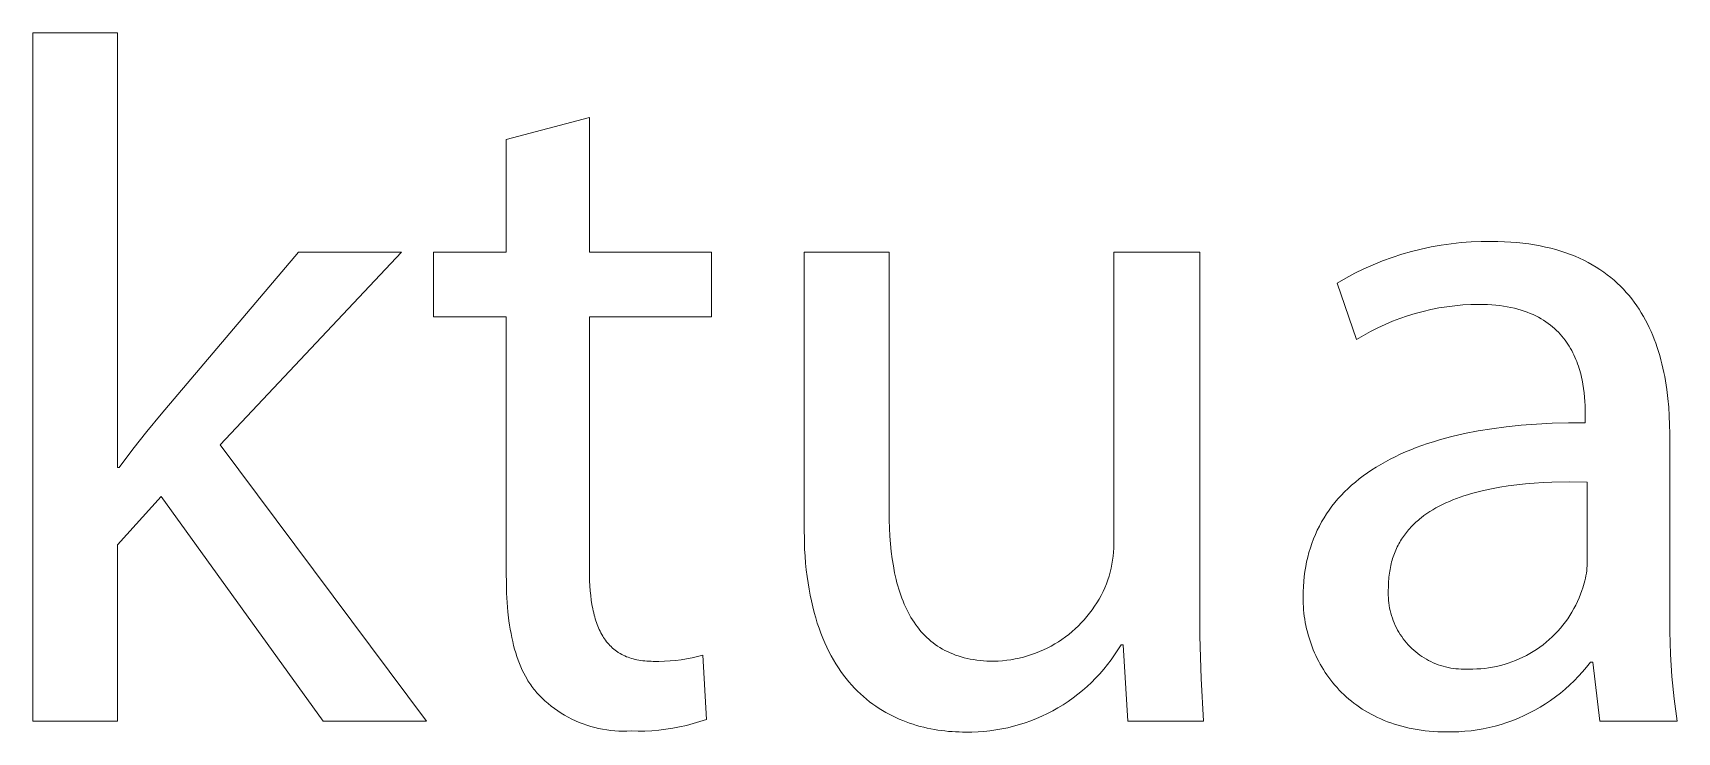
# Model space of a CAD drawing. Header units: millimetres. Extents: x -1893 to 2799, y -925 to 2353.
# Drawn here: x 2325.3 to 2405, y -846.5 to -812.7 of the extents above; entities that cross this region are included whole.
import ezdxf

# ---------------------------------------------------------------- set-up
doc = ezdxf.new("R2010")
doc.units = ezdxf.units.MM
doc.header["$MEASUREMENT"] = 0
doc.layers.add('Domyślny', color=7, linetype='Continuous', true_color=0x000000)

msp = doc.modelspace()

# ---------------------------------------------------------------- linework, layer by layer
at = {"layer": 'Domyślny', "color": 18, "lineweight": 15, "true_color": 0x000000}
for p, q in [((2325.301, -846.022), (2325.301, -812.664)), ((2325.301, -812.664), (2329.395, -812.664)), ((2329.395, -812.664), (2329.395, -833.726)), ((2348.235, -817.837), (2352.266, -816.759)), ((2352.266, -816.759), (2352.266, -823.29)), ((2348.235, -823.29), (2348.235, -817.837)), ((2393.525, -822.95), (2394.01, -822.881)), ((2394.01, -822.881), (2394.496, -822.828)), ((2394.496, -822.828), (2394.985, -822.792)), ((2394.985, -822.792), (2395.474, -822.773)), ((2395.474, -822.773), (2395.964, -822.771)), ((2395.964, -822.771), (2396.285, -822.775)), ((2396.285, -822.775), (2396.599, -822.785)), ((2396.599, -822.785), (2396.905, -822.802)), ((2396.905, -822.802), (2397.204, -822.826)), ((2397.204, -822.826), (2397.496, -822.856)), ((2397.496, -822.856), (2397.78, -822.893)), ((2397.78, -822.893), (2398.057, -822.935)), ((2331.52, -831.132), (2338.176, -823.289)), ((2343.16, -823.289), (2334.379, -832.632)), ((2338.176, -823.289), (2343.16, -823.289)), ((2344.704, -826.431), (2344.704, -823.29)), ((2344.704, -823.29), (2348.235, -823.29)), ((2352.266, -823.29), (2358.187, -823.29)), ((2358.187, -823.29), (2358.187, -826.431)), ((2362.665, -836.594), (2362.665, -823.282)), ((2362.665, -823.282), (2366.79, -823.282)), ((2366.79, -823.282), (2366.79, -835.876)), ((2377.68, -837.235), (2377.68, -823.282)), ((2377.68, -823.282), (2381.836, -823.282)), ((2381.836, -823.282), (2381.836, -839.829)), ((2390.693, -823.714), (2391.153, -823.546)), ((2391.153, -823.546), (2391.619, -823.394)), ((2391.619, -823.394), (2392.089, -823.258)), ((2392.089, -823.258), (2392.564, -823.139)), ((2392.564, -823.139), (2393.043, -823.036)), ((2393.043, -823.036), (2393.525, -822.95)), ((2398.057, -822.935), (2398.327, -822.984)), ((2398.327, -822.984), (2398.59, -823.04)), ((2398.59, -823.04), (2398.846, -823.101)), ((2398.846, -823.101), (2399.095, -823.167)), ((2399.095, -823.167), (2399.337, -823.24)), ((2399.337, -823.24), (2399.573, -823.318)), ((2399.573, -823.318), (2399.802, -823.402)), ((2399.802, -823.402), (2400.024, -823.491)), ((2400.024, -823.491), (2400.241, -823.585)), ((2400.241, -823.585), (2400.45, -823.684)), ((2400.45, -823.684), (2400.654, -823.789)), ((2388.92, -824.542), (2389.352, -824.312)), ((2389.352, -824.312), (2389.792, -824.097)), ((2389.792, -824.097), (2390.239, -823.898)), ((2390.239, -823.898), (2390.693, -823.714)), ((2400.654, -823.789), (2400.851, -823.898)), ((2400.851, -823.898), (2401.042, -824.012)), ((2401.042, -824.012), (2401.227, -824.131)), ((2401.227, -824.131), (2401.406, -824.255)), ((2401.406, -824.255), (2401.579, -824.383)), ((2401.579, -824.383), (2401.746, -824.515)), ((2388.495, -824.787), (2388.92, -824.542)), ((2389.433, -827.521), (2388.495, -824.787)), ((2401.746, -824.515), (2401.908, -824.651)), ((2401.908, -824.651), (2402.064, -824.792)), ((2402.064, -824.792), (2402.214, -824.937)), ((2402.214, -824.937), (2402.359, -825.085)), ((2402.359, -825.085), (2402.499, -825.238)), ((2402.499, -825.238), (2402.633, -825.394)), ((2393.032, -826.07), (2392.652, -826.158)), ((2393.415, -825.995), (2393.032, -826.07)), ((2393.8, -825.933), (2393.415, -825.995)), ((2394.187, -825.884), (2393.8, -825.933)), ((2394.575, -825.849), (2394.187, -825.884)), ((2394.965, -825.827), (2394.575, -825.849)), ((2395.354, -825.818), (2394.965, -825.827)), ((2395.569, -825.821), (2395.354, -825.818)), ((2395.778, -825.828), (2395.569, -825.821)), ((2395.98, -825.84), (2395.778, -825.828)), ((2396.177, -825.857), (2395.98, -825.84)), ((2396.368, -825.878), (2396.177, -825.857)), ((2396.554, -825.904), (2396.368, -825.878)), ((2396.734, -825.933), (2396.554, -825.904)), ((2396.908, -825.968), (2396.734, -825.933)), ((2397.077, -826.006), (2396.908, -825.968)), ((2397.241, -826.048), (2397.077, -826.006)), ((2397.4, -826.094), (2397.241, -826.048)), ((2397.553, -826.143), (2397.4, -826.094)), ((2402.633, -825.394), (2402.762, -825.554)), ((2402.762, -825.554), (2402.885, -825.717)), ((2402.885, -825.717), (2403.004, -825.883)), ((2403.004, -825.883), (2403.118, -826.053)), ((2403.118, -826.053), (2403.227, -826.226)), ((2348.235, -826.431), (2344.704, -826.431)), ((2348.235, -838.836), (2348.235, -826.431)), ((2358.187, -826.431), (2352.266, -826.431)), ((2352.266, -826.431), (2352.266, -838.696)), ((2390.811, -826.792), (2390.457, -826.957)), ((2391.17, -826.64), (2390.811, -826.792)), ((2391.534, -826.501), (2391.17, -826.64)), ((2391.903, -826.374), (2391.534, -826.501)), ((2392.276, -826.259), (2391.903, -826.374)), ((2392.652, -826.158), (2392.276, -826.259)), ((2397.702, -826.197), (2397.553, -826.143)), ((2397.845, -826.254), (2397.702, -826.197)), ((2397.984, -826.314), (2397.845, -826.254)), ((2398.118, -826.377), (2397.984, -826.314)), ((2398.247, -826.444), (2398.118, -826.377)), ((2398.371, -826.514), (2398.247, -826.444)), ((2398.491, -826.586), (2398.371, -826.514)), ((2398.607, -826.662), (2398.491, -826.586)), ((2398.718, -826.74), (2398.607, -826.662)), ((2398.824, -826.821), (2398.718, -826.74)), ((2398.927, -826.904), (2398.824, -826.821)), ((2403.227, -826.226), (2403.33, -826.401)), ((2403.33, -826.401), (2403.43, -826.58)), ((2403.43, -826.58), (2403.524, -826.761)), ((2403.524, -826.761), (2403.614, -826.946)), ((2389.768, -827.321), (2389.433, -827.521)), ((2390.109, -827.133), (2389.768, -827.321)), ((2390.457, -826.957), (2390.109, -827.133)), ((2399.025, -826.99), (2398.927, -826.904)), ((2399.119, -827.078), (2399.025, -826.99)), ((2399.21, -827.168), (2399.119, -827.078)), ((2399.296, -827.26), (2399.21, -827.168)), ((2399.379, -827.354), (2399.296, -827.26)), ((2399.458, -827.45), (2399.379, -827.354)), ((2399.533, -827.548), (2399.458, -827.45)), ((2399.604, -827.647), (2399.533, -827.548)), ((2399.673, -827.748), (2399.604, -827.647)), ((2403.614, -826.946), (2403.699, -827.132)), ((2403.699, -827.132), (2403.78, -827.321)), ((2403.78, -827.321), (2403.857, -827.513)), ((2403.857, -827.513), (2403.929, -827.706)), ((2399.737, -827.85), (2399.673, -827.748)), ((2399.799, -827.953), (2399.737, -827.85)), ((2399.857, -828.058), (2399.799, -827.953)), ((2399.912, -828.163), (2399.857, -828.058)), ((2399.964, -828.27), (2399.912, -828.163)), ((2400.013, -828.377), (2399.964, -828.27)), ((2400.059, -828.485), (2400.013, -828.377)), ((2400.103, -828.594), (2400.059, -828.485)), ((2403.929, -827.706), (2403.997, -827.902)), ((2403.997, -827.902), (2404.061, -828.1)), ((2404.061, -828.1), (2404.121, -828.299)), ((2404.121, -828.299), (2404.177, -828.501)), ((2400.143, -828.703), (2400.103, -828.594)), ((2400.181, -828.812), (2400.143, -828.703)), ((2400.216, -828.922), (2400.181, -828.812)), ((2400.249, -829.032), (2400.216, -828.922)), ((2400.28, -829.141), (2400.249, -829.032)), ((2400.308, -829.251), (2400.28, -829.141)), ((2400.334, -829.361), (2400.308, -829.251)), ((2404.177, -828.501), (2404.23, -828.704)), ((2404.23, -828.704), (2404.278, -828.908)), ((2404.278, -828.908), (2404.323, -829.114)), ((2404.323, -829.114), (2404.364, -829.322)), ((2400.357, -829.47), (2400.334, -829.361)), ((2400.399, -829.687), (2400.357, -829.47)), ((2400.432, -829.901), (2400.399, -829.687)), ((2400.459, -830.112), (2400.432, -829.901)), ((2404.364, -829.322), (2404.401, -829.53)), ((2404.401, -829.53), (2404.466, -829.95)), ((2404.466, -829.95), (2404.517, -830.374)), ((2400.479, -830.319), (2400.459, -830.112)), ((2400.494, -830.52), (2400.479, -830.319)), ((2400.504, -830.715), (2400.494, -830.52)), ((2400.509, -830.904), (2400.504, -830.715)), ((2404.517, -830.374), (2404.556, -830.8)), ((2404.556, -830.8), (2404.583, -831.227)), ((2330.818, -831.977), (2331.52, -831.132)), ((2397.402, -831.677), (2398.144, -831.619)), ((2398.144, -831.619), (2398.91, -831.579)), ((2398.91, -831.579), (2399.699, -831.557)), ((2399.699, -831.557), (2400.511, -831.552)), ((2400.511, -831.084), (2400.509, -830.904)), ((2400.511, -831.552), (2400.511, -831.084)), ((2404.583, -831.227), (2404.599, -831.655)), ((2404.599, -831.655), (2404.604, -832.084)), ((2330.14, -832.842), (2330.818, -831.977)), ((2393.159, -832.474), (2393.449, -832.387)), ((2393.449, -832.387), (2393.745, -832.305)), ((2393.745, -832.305), (2394.047, -832.226)), ((2394.047, -832.226), (2394.67, -832.082)), ((2394.67, -832.082), (2395.317, -831.955)), ((2395.317, -831.955), (2395.988, -831.845)), ((2395.988, -831.845), (2396.683, -831.752)), ((2396.683, -831.752), (2397.402, -831.677)), ((2404.604, -832.084), (2404.604, -840.583)), ((2329.489, -833.726), (2330.14, -832.842)), ((2334.379, -832.632), (2344.379, -846.022)), ((2391.063, -833.32), (2391.303, -833.2)), ((2391.303, -833.2), (2391.55, -833.084)), ((2391.55, -833.084), (2391.802, -832.972)), ((2391.802, -832.972), (2392.061, -832.864)), ((2392.061, -832.864), (2392.326, -832.76)), ((2392.326, -832.76), (2392.597, -832.661)), ((2392.597, -832.661), (2392.875, -832.565)), ((2392.875, -832.565), (2393.159, -832.474)), ((2329.395, -833.726), (2329.489, -833.726)), ((2389.759, -834.126), (2389.96, -833.981)), ((2389.96, -833.981), (2390.168, -833.841)), ((2390.168, -833.841), (2390.382, -833.705)), ((2390.382, -833.705), (2390.603, -833.572)), ((2390.603, -833.572), (2390.83, -833.444)), ((2390.83, -833.444), (2391.063, -833.32)), ((2388.85, -834.908), (2389.018, -834.744)), ((2389.018, -834.744), (2389.194, -834.583)), ((2389.194, -834.583), (2389.375, -834.427)), ((2389.375, -834.427), (2389.564, -834.274)), ((2389.564, -834.274), (2389.759, -834.126)), ((2395.575, -834.841), (2395.189, -834.936)), ((2395.969, -834.757), (2395.575, -834.841)), ((2396.371, -834.683), (2395.969, -834.757)), ((2396.78, -834.62), (2396.371, -834.683)), ((2397.195, -834.566), (2396.78, -834.62)), ((2397.615, -834.522), (2397.195, -834.566)), ((2398.039, -834.486), (2397.615, -834.522)), ((2398.466, -834.459), (2398.039, -834.486)), ((2398.894, -834.439), (2398.466, -834.459)), ((2399.752, -834.421), (2398.894, -834.439)), ((2400.604, -834.427), (2399.752, -834.421)), ((2400.604, -838.365), (2400.604, -834.427)), ((2331.52, -835.132), (2329.395, -837.475)), ((2339.363, -846.022), (2331.52, -835.132)), ((2388.106, -835.789), (2388.241, -835.605)), ((2388.241, -835.605), (2388.384, -835.425)), ((2388.384, -835.425), (2388.532, -835.249)), ((2388.532, -835.249), (2388.688, -835.077)), ((2388.688, -835.077), (2388.85, -834.908)), ((2393.436, -835.598), (2393.279, -835.683)), ((2393.596, -835.517), (2393.436, -835.598)), ((2393.76, -835.439), (2393.596, -835.517)), ((2393.928, -835.365), (2393.76, -835.439)), ((2394.099, -835.294), (2393.928, -835.365)), ((2394.273, -835.227), (2394.099, -835.294)), ((2394.45, -835.162), (2394.273, -835.227)), ((2394.631, -835.101), (2394.45, -835.162)), ((2394.814, -835.043), (2394.631, -835.101)), ((2395.001, -834.988), (2394.814, -835.043)), ((2395.189, -834.936), (2395.001, -834.988)), ((2366.79, -835.876), (2366.794, -836.276)), ((2366.794, -836.276), (2366.806, -836.667)), ((2387.632, -836.563), (2387.741, -836.364)), ((2387.741, -836.364), (2387.856, -836.169)), ((2387.856, -836.169), (2387.978, -835.977)), ((2387.978, -835.977), (2388.106, -835.789)), ((2392.241, -836.437), (2392.181, -836.495)), ((2392.302, -836.38), (2392.241, -836.437)), ((2392.365, -836.324), (2392.302, -836.38)), ((2392.428, -836.269), (2392.365, -836.324)), ((2392.493, -836.215), (2392.428, -836.269)), ((2392.559, -836.162), (2392.493, -836.215)), ((2392.695, -836.058), (2392.559, -836.162)), ((2392.834, -835.959), (2392.695, -836.058)), ((2392.979, -835.863), (2392.834, -835.959)), ((2393.127, -835.771), (2392.979, -835.863)), ((2393.279, -835.683), (2393.127, -835.771)), ((2362.678, -837.324), (2362.665, -836.594)), ((2366.806, -836.667), (2366.826, -837.05)), ((2366.826, -837.05), (2366.854, -837.425)), ((2377.679, -837.432), (2377.68, -837.235)), ((2387.268, -837.399), (2387.348, -837.185)), ((2387.348, -837.185), (2387.436, -836.974)), ((2387.436, -836.974), (2387.531, -836.767)), ((2387.531, -836.767), (2387.632, -836.563)), ((2391.608, -837.204), (2391.564, -837.275)), ((2391.653, -837.135), (2391.608, -837.204)), ((2391.7, -837.066), (2391.653, -837.135)), ((2391.748, -836.998), (2391.7, -837.066)), ((2391.798, -836.932), (2391.748, -836.998)), ((2391.849, -836.866), (2391.798, -836.932)), ((2391.901, -836.802), (2391.849, -836.866)), ((2391.954, -836.738), (2391.901, -836.802)), ((2392.009, -836.676), (2391.954, -836.738)), ((2392.065, -836.615), (2392.009, -836.676)), ((2392.123, -836.555), (2392.065, -836.615)), ((2392.181, -836.495), (2392.123, -836.555)), ((2329.395, -837.475), (2329.395, -846.022)), ((2362.693, -837.676), (2362.678, -837.324)), ((2362.714, -838.019), (2362.693, -837.676)), ((2362.741, -838.354), (2362.714, -838.019)), ((2366.854, -837.425), (2366.891, -837.789)), ((2366.891, -837.789), (2366.936, -838.144)), ((2377.611, -838.216), (2377.638, -838.021)), ((2377.638, -838.021), (2377.658, -837.825)), ((2377.658, -837.825), (2377.672, -837.629)), ((2377.672, -837.629), (2377.679, -837.432)), ((2387.067, -838.065), (2387.127, -837.84)), ((2387.127, -837.84), (2387.194, -837.617)), ((2387.194, -837.617), (2387.268, -837.399)), ((2391.237, -837.965), (2391.208, -838.048)), ((2391.267, -837.884), (2391.237, -837.965)), ((2391.299, -837.804), (2391.267, -837.884)), ((2391.332, -837.725), (2391.299, -837.804)), ((2391.367, -837.647), (2391.332, -837.725)), ((2391.404, -837.571), (2391.367, -837.647)), ((2391.441, -837.495), (2391.404, -837.571)), ((2391.481, -837.421), (2391.441, -837.495)), ((2391.522, -837.347), (2391.481, -837.421)), ((2391.564, -837.275), (2391.522, -837.347)), ((2348.24, -839.33), (2348.235, -838.836)), ((2352.266, -838.696), (2352.268, -838.956)), ((2362.774, -838.681), (2362.741, -838.354)), ((2362.812, -838.999), (2362.774, -838.681)), ((2366.936, -838.144), (2366.99, -838.49)), ((2366.99, -838.49), (2367.054, -838.825)), ((2367.054, -838.825), (2367.127, -839.15)), ((2377.442, -838.985), (2377.494, -838.795)), ((2377.494, -838.795), (2377.539, -838.603)), ((2377.539, -838.603), (2377.579, -838.41)), ((2377.579, -838.41), (2377.611, -838.216)), ((2386.896, -839.006), (2386.928, -838.765)), ((2386.928, -838.765), (2386.967, -838.528)), ((2386.967, -838.528), (2387.013, -838.295)), ((2387.013, -838.295), (2387.067, -838.065)), ((2391.038, -838.752), (2391.025, -838.845)), ((2391.053, -838.66), (2391.038, -838.752)), ((2391.071, -838.568), (2391.053, -838.66)), ((2391.089, -838.479), (2391.071, -838.568)), ((2391.11, -838.39), (2391.089, -838.479)), ((2391.132, -838.303), (2391.11, -838.39)), ((2391.156, -838.217), (2391.132, -838.303)), ((2391.181, -838.132), (2391.156, -838.217)), ((2391.208, -838.048), (2391.181, -838.132)), ((2400.567, -838.851), (2400.582, -838.73)), ((2400.582, -838.73), (2400.593, -838.608)), ((2400.593, -838.608), (2400.601, -838.487)), ((2400.601, -838.487), (2400.604, -838.365)), ((2348.255, -839.808), (2348.24, -839.33)), ((2352.268, -838.956), (2352.275, -839.209)), ((2352.275, -839.209), (2352.287, -839.455)), ((2352.287, -839.455), (2352.305, -839.693)), ((2362.856, -839.31), (2362.812, -838.999)), ((2362.905, -839.612), (2362.856, -839.31)), ((2362.96, -839.906), (2362.905, -839.612)), ((2367.127, -839.15), (2367.167, -839.308)), ((2367.167, -839.308), (2367.209, -839.464)), ((2367.209, -839.464), (2367.254, -839.617)), ((2367.254, -839.617), (2367.302, -839.767)), ((2377.153, -839.736), (2377.24, -839.55)), ((2377.24, -839.55), (2377.321, -839.36)), ((2377.321, -839.36), (2377.385, -839.173)), ((2377.385, -839.173), (2377.442, -838.985)), ((2386.843, -839.75), (2386.854, -839.498)), ((2386.854, -839.498), (2386.871, -839.25)), ((2386.871, -839.25), (2386.896, -839.006)), ((2390.98, -839.536), (2390.972, -839.662)), ((2390.981, -839.434), (2390.98, -839.536)), ((2390.983, -839.332), (2390.981, -839.434)), ((2390.988, -839.232), (2390.983, -839.332)), ((2390.994, -839.134), (2390.988, -839.232)), ((2391.003, -839.036), (2390.994, -839.134)), ((2391.013, -838.94), (2391.003, -839.036)), ((2391.025, -838.845), (2391.013, -838.94)), ((2400.354, -839.677), (2400.396, -839.562)), ((2400.396, -839.562), (2400.434, -839.446)), ((2400.434, -839.446), (2400.468, -839.329)), ((2400.468, -839.329), (2400.498, -839.211)), ((2400.498, -839.211), (2400.525, -839.092)), ((2400.525, -839.092), (2400.548, -838.972)), ((2400.548, -838.972), (2400.567, -838.851)), ((2348.281, -840.271), (2348.255, -839.808)), ((2348.319, -840.717), (2348.281, -840.271)), ((2352.305, -839.693), (2352.327, -839.924)), ((2352.327, -839.924), (2352.354, -840.148)), ((2352.354, -840.148), (2352.388, -840.364)), ((2352.388, -840.364), (2352.426, -840.573)), ((2363.019, -840.193), (2362.96, -839.906)), ((2363.084, -840.472), (2363.019, -840.193)), ((2367.302, -839.767), (2367.352, -839.915)), ((2367.352, -839.915), (2367.404, -840.06)), ((2367.404, -840.06), (2367.459, -840.201)), ((2367.459, -840.201), (2367.516, -840.34)), ((2367.516, -840.34), (2367.577, -840.476)), ((2376.742, -840.451), (2376.854, -840.277)), ((2376.854, -840.277), (2376.96, -840.101)), ((2376.96, -840.101), (2377.06, -839.92)), ((2377.06, -839.92), (2377.153, -839.736)), ((2381.836, -839.829), (2381.841, -841.892)), ((2386.839, -840.005), (2386.843, -839.75)), ((2386.841, -840.16), (2386.839, -840.005)), ((2386.846, -840.314), (2386.841, -840.16)), ((2386.855, -840.468), (2386.846, -840.314)), ((2390.972, -839.662), (2390.968, -839.788)), ((2390.968, -839.788), (2390.968, -839.914)), ((2390.968, -839.914), (2390.973, -840.039)), ((2390.973, -840.039), (2390.982, -840.165)), ((2390.982, -840.165), (2390.996, -840.29)), ((2390.996, -840.29), (2391.014, -840.414)), ((2391.014, -840.414), (2391.036, -840.538)), ((2399.965, -840.56), (2400.055, -840.389)), ((2400.055, -840.389), (2400.139, -840.215)), ((2400.139, -840.215), (2400.217, -840.038)), ((2400.217, -840.038), (2400.289, -839.859)), ((2400.289, -839.859), (2400.354, -839.677)), ((2348.368, -841.148), (2348.319, -840.717)), ((2348.398, -841.358), (2348.368, -841.148)), ((2352.426, -840.573), (2352.448, -840.675)), ((2352.448, -840.675), (2352.471, -840.774)), ((2352.471, -840.774), (2352.495, -840.872)), ((2352.495, -840.872), (2352.521, -840.967)), ((2352.521, -840.967), (2352.548, -841.061)), ((2352.548, -841.061), (2352.577, -841.153)), ((2352.577, -841.153), (2352.607, -841.243)), ((2363.153, -840.743), (2363.084, -840.472)), ((2363.228, -841.006), (2363.153, -840.743)), ((2363.306, -841.262), (2363.228, -841.006)), ((2367.577, -840.476), (2367.639, -840.609)), ((2367.639, -840.609), (2367.705, -840.739)), ((2367.705, -840.739), (2367.773, -840.865)), ((2367.773, -840.865), (2367.844, -840.989)), ((2367.844, -840.989), (2367.917, -841.11)), ((2367.917, -841.11), (2367.993, -841.227)), ((2367.993, -841.227), (2368.072, -841.341)), ((2376.098, -841.253), (2376.238, -841.102)), ((2376.238, -841.102), (2376.372, -840.946)), ((2376.372, -840.946), (2376.501, -840.785)), ((2376.501, -840.785), (2376.625, -840.62)), ((2376.625, -840.62), (2376.742, -840.451)), ((2386.867, -840.622), (2386.855, -840.468)), ((2386.882, -840.775), (2386.867, -840.622)), ((2386.901, -840.928), (2386.882, -840.775)), ((2386.924, -841.08), (2386.901, -840.928)), ((2386.95, -841.232), (2386.924, -841.08)), ((2391.036, -840.538), (2391.062, -840.661)), ((2391.062, -840.661), (2391.093, -840.783)), ((2391.093, -840.783), (2391.127, -840.904)), ((2391.127, -840.904), (2391.166, -841.024)), ((2391.166, -841.024), (2391.209, -841.142)), ((2391.209, -841.142), (2391.256, -841.259)), ((2399.431, -841.363), (2399.549, -841.21)), ((2399.549, -841.21), (2399.661, -841.053)), ((2399.661, -841.053), (2399.768, -840.892)), ((2399.768, -840.892), (2399.869, -840.727)), ((2399.869, -840.727), (2399.965, -840.56)), ((2404.604, -840.583), (2404.606, -841.674)), ((2348.43, -841.563), (2348.398, -841.358)), ((2348.466, -841.764), (2348.43, -841.563)), ((2348.504, -841.961), (2348.466, -841.764)), ((2348.547, -842.154), (2348.504, -841.961)), ((2352.607, -841.243), (2352.639, -841.331)), ((2352.639, -841.331), (2352.672, -841.417)), ((2352.672, -841.417), (2352.707, -841.5)), ((2352.707, -841.5), (2352.744, -841.582)), ((2352.744, -841.582), (2352.782, -841.662)), ((2352.782, -841.662), (2352.822, -841.74)), ((2352.822, -841.74), (2352.863, -841.816)), ((2352.863, -841.816), (2352.907, -841.89)), ((2352.907, -841.89), (2352.951, -841.961)), ((2352.951, -841.961), (2352.998, -842.031)), ((2363.39, -841.511), (2363.306, -841.262)), ((2363.478, -841.752), (2363.39, -841.511)), ((2363.57, -841.987), (2363.478, -841.752)), ((2363.666, -842.214), (2363.57, -841.987)), ((2368.072, -841.341), (2368.154, -841.452)), ((2368.154, -841.452), (2368.239, -841.56)), ((2368.239, -841.56), (2368.326, -841.665)), ((2368.326, -841.665), (2368.417, -841.766)), ((2368.417, -841.766), (2368.51, -841.863)), ((2368.51, -841.863), (2368.607, -841.958)), ((2368.607, -841.958), (2368.706, -842.049)), ((2375.158, -842.054), (2375.326, -841.934)), ((2375.326, -841.934), (2375.489, -841.809)), ((2375.489, -841.809), (2375.648, -841.678)), ((2375.648, -841.678), (2375.803, -841.542)), ((2375.803, -841.542), (2375.953, -841.4)), ((2375.953, -841.4), (2376.098, -841.253)), ((2381.841, -841.892), (2381.903, -843.955)), ((2386.979, -841.383), (2386.95, -841.232)), ((2387.012, -841.534), (2386.979, -841.383)), ((2387.048, -841.683), (2387.012, -841.534)), ((2387.087, -841.832), (2387.048, -841.683)), ((2387.13, -841.98), (2387.087, -841.832)), ((2387.177, -842.126), (2387.13, -841.98)), ((2391.256, -841.259), (2391.307, -841.374)), ((2391.307, -841.374), (2391.362, -841.487)), ((2391.362, -841.487), (2391.42, -841.599)), ((2391.42, -841.599), (2391.483, -841.708)), ((2391.483, -841.708), (2391.549, -841.815)), ((2391.549, -841.815), (2391.619, -841.92)), ((2391.619, -841.92), (2391.692, -842.022)), ((2391.692, -842.022), (2391.769, -842.121)), ((2398.768, -842.064), (2398.91, -841.933)), ((2398.91, -841.933), (2399.047, -841.797)), ((2399.047, -841.797), (2399.18, -841.657)), ((2399.18, -841.657), (2399.308, -841.512)), ((2399.308, -841.512), (2399.431, -841.363)), ((2404.606, -841.674), (2404.642, -842.764)), ((2348.592, -842.342), (2348.547, -842.154)), ((2348.641, -842.526), (2348.592, -842.342)), ((2348.694, -842.706), (2348.641, -842.526)), ((2348.75, -842.882), (2348.694, -842.706)), ((2352.998, -842.031), (2353.046, -842.098)), ((2353.046, -842.098), (2353.096, -842.164)), ((2353.096, -842.164), (2353.147, -842.227)), ((2353.147, -842.227), (2353.201, -842.289)), ((2353.201, -842.289), (2353.256, -842.348)), ((2353.256, -842.348), (2353.313, -842.405)), ((2353.313, -842.405), (2353.371, -842.46)), ((2353.371, -842.46), (2353.401, -842.487)), ((2353.401, -842.487), (2353.432, -842.513)), ((2353.432, -842.513), (2353.463, -842.538)), ((2353.463, -842.538), (2353.494, -842.563)), ((2353.494, -842.563), (2353.526, -842.588)), ((2353.526, -842.588), (2353.558, -842.612)), ((2353.558, -842.612), (2353.591, -842.635)), ((2353.591, -842.635), (2353.624, -842.658)), ((2353.624, -842.658), (2353.658, -842.681)), ((2353.658, -842.681), (2353.692, -842.703)), ((2353.692, -842.703), (2353.727, -842.724)), ((2353.727, -842.724), (2353.762, -842.745)), ((2353.762, -842.745), (2353.833, -842.784)), ((2353.833, -842.784), (2353.907, -842.822)), ((2353.907, -842.822), (2353.983, -842.857)), ((2357.504, -842.887), (2357.766, -842.821)), ((2357.766, -842.821), (2357.937, -845.93)), ((2363.767, -842.434), (2363.666, -842.214)), ((2363.871, -842.647), (2363.767, -842.434)), ((2363.98, -842.853), (2363.871, -842.647)), ((2368.706, -842.049), (2368.808, -842.136)), ((2368.808, -842.136), (2368.913, -842.22)), ((2368.913, -842.22), (2369.022, -842.3)), ((2369.022, -842.3), (2369.133, -842.377)), ((2369.133, -842.377), (2369.248, -842.45)), ((2369.248, -842.45), (2369.365, -842.52)), ((2369.365, -842.52), (2369.486, -842.586)), ((2369.486, -842.586), (2369.61, -842.648)), ((2369.61, -842.648), (2369.737, -842.706)), ((2369.737, -842.706), (2369.868, -842.761)), ((2369.868, -842.761), (2370.001, -842.812)), ((2370.001, -842.812), (2370.138, -842.858)), ((2373.492, -842.854), (2373.688, -842.791)), ((2373.688, -842.791), (2373.882, -842.721)), ((2373.882, -842.721), (2374.074, -842.645)), ((2374.074, -842.645), (2374.263, -842.562)), ((2374.263, -842.562), (2374.448, -842.473)), ((2374.448, -842.473), (2374.631, -842.377)), ((2374.631, -842.377), (2374.81, -842.276)), ((2374.81, -842.276), (2374.986, -842.168)), ((2374.986, -842.168), (2375.158, -842.054)), ((2377.712, -842.805), (2377.544, -843.043)), ((2377.872, -842.562), (2377.712, -842.805)), ((2378.024, -842.313), (2377.872, -842.562)), ((2378.118, -842.313), (2378.024, -842.313)), ((2378.352, -846.016), (2378.118, -842.313)), ((2387.226, -842.272), (2387.177, -842.126)), ((2387.28, -842.416), (2387.226, -842.272)), ((2387.336, -842.559), (2387.28, -842.416)), ((2387.396, -842.701), (2387.336, -842.559)), ((2387.46, -842.842), (2387.396, -842.701)), ((2391.769, -842.121), (2391.85, -842.218)), ((2391.85, -842.218), (2391.933, -842.312)), ((2391.933, -842.312), (2392.02, -842.404)), ((2392.02, -842.404), (2392.11, -842.492)), ((2392.11, -842.492), (2392.202, -842.577)), ((2392.202, -842.577), (2392.298, -842.659)), ((2392.298, -842.659), (2392.396, -842.737)), ((2392.396, -842.737), (2392.497, -842.812)), ((2392.497, -842.812), (2392.601, -842.884)), ((2397.66, -842.834), (2397.829, -842.74)), ((2397.829, -842.74), (2397.995, -842.641)), ((2397.995, -842.641), (2398.157, -842.536)), ((2398.157, -842.536), (2398.316, -842.426)), ((2398.316, -842.426), (2398.471, -842.311)), ((2398.471, -842.311), (2398.621, -842.19)), ((2398.621, -842.19), (2398.768, -842.064)), ((2404.642, -842.764), (2404.714, -843.853)), ((2348.809, -843.053), (2348.75, -842.882)), ((2348.872, -843.22), (2348.809, -843.053)), ((2348.94, -843.383), (2348.872, -843.22)), ((2349.01, -843.541), (2348.94, -843.383)), ((2349.085, -843.694), (2349.01, -843.541)), ((2353.983, -842.857), (2354.06, -842.891)), ((2354.06, -842.891), (2354.14, -842.922)), ((2354.14, -842.922), (2354.221, -842.95)), ((2354.221, -842.95), (2354.304, -842.977)), ((2354.304, -842.977), (2354.39, -843.001)), ((2354.39, -843.001), (2354.477, -843.023)), ((2354.477, -843.023), (2354.567, -843.043)), ((2354.567, -843.043), (2354.659, -843.06)), ((2354.659, -843.06), (2354.752, -843.075)), ((2354.752, -843.075), (2354.848, -843.088)), ((2354.848, -843.088), (2354.946, -843.099)), ((2354.946, -843.099), (2355.046, -843.107)), ((2355.046, -843.107), (2355.148, -843.113)), ((2355.148, -843.113), (2355.253, -843.116)), ((2355.253, -843.116), (2355.359, -843.117)), ((2355.359, -843.117), (2355.63, -843.118)), ((2355.63, -843.118), (2355.9, -843.111)), ((2355.9, -843.111), (2356.17, -843.095)), ((2356.17, -843.095), (2356.439, -843.07)), ((2356.439, -843.07), (2356.707, -843.037)), ((2356.707, -843.037), (2356.974, -842.996)), ((2356.974, -842.996), (2357.24, -842.946)), ((2357.24, -842.946), (2357.504, -842.887)), ((2364.092, -843.052), (2363.98, -842.853)), ((2364.208, -843.245), (2364.092, -843.052)), ((2364.327, -843.431), (2364.208, -843.245)), ((2364.45, -843.611), (2364.327, -843.431)), ((2364.576, -843.784), (2364.45, -843.611)), ((2370.138, -842.858), (2370.278, -842.901)), ((2370.278, -842.901), (2370.422, -842.941)), ((2370.422, -842.941), (2370.569, -842.976)), ((2370.569, -842.976), (2370.719, -843.007)), ((2370.719, -843.007), (2370.873, -843.034)), ((2370.873, -843.034), (2371.03, -843.057)), ((2371.03, -843.057), (2371.19, -843.076)), ((2371.19, -843.076), (2371.355, -843.091)), ((2371.355, -843.091), (2371.522, -843.101)), ((2371.522, -843.101), (2371.693, -843.107)), ((2371.693, -843.107), (2371.868, -843.11)), ((2371.868, -843.11), (2372.074, -843.102)), ((2372.074, -843.102), (2372.28, -843.088)), ((2372.28, -843.088), (2372.485, -843.066)), ((2372.485, -843.066), (2372.689, -843.038)), ((2372.689, -843.038), (2372.892, -843.002)), ((2372.892, -843.002), (2373.094, -842.96)), ((2373.094, -842.96), (2373.294, -842.91)), ((2373.294, -842.91), (2373.492, -842.854)), ((2377.183, -843.502), (2376.991, -843.721)), ((2377.367, -843.276), (2377.183, -843.502)), ((2377.544, -843.043), (2377.367, -843.276)), ((2387.527, -842.981), (2387.46, -842.842)), ((2387.597, -843.118), (2387.527, -842.981)), ((2387.671, -843.254), (2387.597, -843.118)), ((2387.748, -843.388), (2387.671, -843.254)), ((2387.828, -843.52), (2387.748, -843.388)), ((2387.912, -843.651), (2387.828, -843.52)), ((2392.601, -842.884), (2392.707, -842.951)), ((2392.707, -842.951), (2392.815, -843.016)), ((2392.815, -843.016), (2392.925, -843.076)), ((2392.925, -843.076), (2393.038, -843.133)), ((2393.038, -843.133), (2393.152, -843.186)), ((2393.152, -843.186), (2393.268, -843.234)), ((2393.268, -843.234), (2393.386, -843.279)), ((2393.386, -843.279), (2393.505, -843.32)), ((2393.505, -843.32), (2393.625, -843.357)), ((2393.625, -843.357), (2393.747, -843.389)), ((2393.747, -843.389), (2393.869, -843.417)), ((2393.869, -843.417), (2393.993, -843.441)), ((2393.993, -843.441), (2394.117, -843.461)), ((2394.117, -843.461), (2394.242, -843.476)), ((2394.242, -843.476), (2394.367, -843.488)), ((2394.367, -843.488), (2394.493, -843.495)), ((2394.493, -843.495), (2394.619, -843.497)), ((2394.619, -843.497), (2394.744, -843.495)), ((2394.744, -843.495), (2394.87, -843.489)), ((2394.87, -843.489), (2395.063, -843.491)), ((2395.063, -843.491), (2395.256, -843.486)), ((2395.256, -843.486), (2395.449, -843.475)), ((2395.449, -843.475), (2395.642, -843.457)), ((2395.642, -843.457), (2395.833, -843.432)), ((2395.833, -843.432), (2396.024, -843.401)), ((2396.024, -843.401), (2396.213, -843.363)), ((2396.213, -843.363), (2396.401, -843.319)), ((2396.401, -843.319), (2396.588, -843.268)), ((2396.588, -843.268), (2396.772, -843.211)), ((2396.772, -843.211), (2396.955, -843.148)), ((2396.955, -843.148), (2397.135, -843.079)), ((2397.135, -843.079), (2397.313, -843.003)), ((2397.313, -843.003), (2397.488, -842.921)), ((2397.488, -842.921), (2397.66, -842.834)), ((2400.576, -843.395), (2400.384, -843.622)), ((2400.76, -843.161), (2400.576, -843.395)), ((2400.885, -843.161), (2400.76, -843.161)), ((2401.214, -846.02), (2400.885, -843.161)), ((2349.164, -843.843), (2349.085, -843.694)), ((2349.246, -843.988), (2349.164, -843.843)), ((2349.289, -844.058), (2349.246, -843.988)), ((2349.333, -844.128), (2349.289, -844.058)), ((2349.378, -844.196), (2349.333, -844.128)), ((2349.423, -844.263), (2349.378, -844.196)), ((2349.47, -844.329), (2349.423, -844.263)), ((2349.518, -844.394), (2349.47, -844.329)), ((2349.567, -844.458), (2349.518, -844.394)), ((2364.705, -843.952), (2364.576, -843.784)), ((2364.837, -844.112), (2364.705, -843.952)), ((2364.972, -844.267), (2364.837, -844.112)), ((2365.11, -844.416), (2364.972, -844.267)), ((2365.251, -844.559), (2365.11, -844.416)), ((2376.373, -844.339), (2376.153, -844.531)), ((2376.586, -844.14), (2376.373, -844.339)), ((2376.792, -843.934), (2376.586, -844.14)), ((2376.991, -843.721), (2376.792, -843.934)), ((2381.903, -843.955), (2382.024, -846.016)), ((2387.999, -843.779), (2387.912, -843.651)), ((2388.09, -843.906), (2387.999, -843.779)), ((2388.184, -844.031), (2388.09, -843.906)), ((2388.281, -844.153), (2388.184, -844.031)), ((2388.382, -844.273), (2388.281, -844.153)), ((2388.486, -844.391), (2388.382, -844.273)), ((2388.593, -844.507), (2388.486, -844.391)), ((2399.762, -844.262), (2399.541, -844.461)), ((2399.977, -844.056), (2399.762, -844.262)), ((2400.185, -843.843), (2399.977, -844.056)), ((2400.384, -843.622), (2400.185, -843.843)), ((2404.714, -843.853), (2404.821, -844.939)), ((2349.617, -844.52), (2349.567, -844.458)), ((2349.669, -844.581), (2349.617, -844.52)), ((2349.721, -844.641), (2349.669, -844.581)), ((2349.774, -844.7), (2349.721, -844.641)), ((2349.828, -844.758), (2349.774, -844.7)), ((2349.968, -844.898), (2349.828, -844.758)), ((2350.112, -845.033), (2349.968, -844.898)), ((2350.26, -845.162), (2350.112, -845.033)), ((2350.413, -845.287), (2350.26, -845.162)), ((2365.395, -844.696), (2365.251, -844.559)), ((2365.54, -844.827), (2365.395, -844.696)), ((2365.689, -844.953), (2365.54, -844.827)), ((2365.839, -845.073), (2365.689, -844.953)), ((2365.992, -845.187), (2365.839, -845.073)), ((2366.146, -845.296), (2365.992, -845.187)), ((2375.457, -845.06), (2375.213, -845.22)), ((2375.695, -844.891), (2375.457, -845.06)), ((2375.927, -844.715), (2375.695, -844.891)), ((2376.153, -844.531), (2375.927, -844.715)), ((2388.704, -844.62), (2388.593, -844.507)), ((2388.818, -844.731), (2388.704, -844.62)), ((2388.936, -844.839), (2388.818, -844.731)), ((2389.056, -844.944), (2388.936, -844.839)), ((2389.181, -845.047), (2389.056, -844.944)), ((2389.308, -845.147), (2389.181, -845.047)), ((2389.439, -845.245), (2389.308, -845.147)), ((2398.588, -845.174), (2398.336, -845.331)), ((2398.836, -845.008), (2398.588, -845.174)), ((2399.077, -844.834), (2398.836, -845.008)), ((2399.312, -844.652), (2399.077, -844.834)), ((2399.541, -844.461), (2399.312, -844.652)), ((2404.821, -844.939), (2404.963, -846.02)), ((2350.57, -845.406), (2350.413, -845.287)), ((2350.732, -845.52), (2350.57, -845.406)), ((2350.897, -845.628), (2350.732, -845.52)), ((2351.065, -845.73), (2350.897, -845.628)), ((2351.238, -845.826), (2351.065, -845.73)), ((2351.413, -845.916), (2351.238, -845.826)), ((2351.591, -846), (2351.413, -845.916)), ((2351.772, -846.078), (2351.591, -846)), ((2357.937, -845.93), (2357.617, -846.038)), ((2366.303, -845.4), (2366.146, -845.296)), ((2366.462, -845.499), (2366.303, -845.4)), ((2366.622, -845.592), (2366.462, -845.499)), ((2366.783, -845.681), (2366.622, -845.592)), ((2366.947, -845.765), (2366.783, -845.681)), ((2367.111, -845.844), (2366.947, -845.765)), ((2367.277, -845.918), (2367.111, -845.844)), ((2367.444, -845.987), (2367.277, -845.918)), ((2367.612, -846.052), (2367.444, -845.987)), ((2373.65, -845.998), (2373.375, -846.096)), ((2373.921, -845.891), (2373.65, -845.998)), ((2374.188, -845.774), (2373.921, -845.891)), ((2374.451, -845.649), (2374.188, -845.774)), ((2374.71, -845.514), (2374.451, -845.649)), ((2374.964, -845.371), (2374.71, -845.514)), ((2375.213, -845.22), (2374.964, -845.371)), ((2389.573, -845.339), (2389.439, -845.245)), ((2389.711, -845.43), (2389.573, -845.339)), ((2389.852, -845.518), (2389.711, -845.43)), ((2389.996, -845.603), (2389.852, -845.518)), ((2390.144, -845.685), (2389.996, -845.603)), ((2390.295, -845.764), (2390.144, -845.685)), ((2390.449, -845.839), (2390.295, -845.764)), ((2390.607, -845.911), (2390.449, -845.839)), ((2390.768, -845.979), (2390.607, -845.911)), ((2390.932, -846.044), (2390.768, -845.979)), ((2396.998, -845.979), (2396.718, -846.08)), ((2397.274, -845.868), (2396.998, -845.979)), ((2397.546, -845.748), (2397.274, -845.868)), ((2397.814, -845.618), (2397.546, -845.748)), ((2398.077, -845.479), (2397.814, -845.618)), ((2398.336, -845.331), (2398.077, -845.479)), ((2329.395, -846.022), (2325.301, -846.022)), ((2344.379, -846.022), (2339.363, -846.022)), ((2351.956, -846.15), (2351.772, -846.078)), ((2352.142, -846.215), (2351.956, -846.15)), ((2352.331, -846.274), (2352.142, -846.215)), ((2352.521, -846.326), (2352.331, -846.274)), ((2352.713, -846.371), (2352.521, -846.326)), ((2352.906, -846.41), (2352.713, -846.371)), ((2353.101, -846.442), (2352.906, -846.41)), ((2353.297, -846.468), (2353.101, -846.442)), ((2353.493, -846.486), (2353.297, -846.468)), ((2353.69, -846.498), (2353.493, -846.486)), ((2353.887, -846.503), (2353.69, -846.498)), ((2354.084, -846.501), (2353.887, -846.503)), ((2354.281, -846.492), (2354.084, -846.501)), ((2354.62, -846.499), (2354.281, -846.492)), ((2354.958, -846.494), (2354.62, -846.499)), ((2355.296, -846.478), (2354.958, -846.494)), ((2355.633, -846.45), (2355.296, -846.478)), ((2355.969, -846.41), (2355.633, -846.45)), ((2356.303, -846.359), (2355.969, -846.41)), ((2356.636, -846.296), (2356.303, -846.359)), ((2356.966, -846.221), (2356.636, -846.296)), ((2357.293, -846.135), (2356.966, -846.221)), ((2357.617, -846.038), (2357.293, -846.135)), ((2367.78, -846.112), (2367.612, -846.052)), ((2367.95, -846.168), (2367.78, -846.112)), ((2368.12, -846.22), (2367.95, -846.168)), ((2368.291, -846.268), (2368.12, -846.22)), ((2368.462, -846.311), (2368.291, -846.268)), ((2368.634, -846.351), (2368.462, -846.311)), ((2368.805, -846.386), (2368.634, -846.351)), ((2368.977, -846.418), (2368.805, -846.386)), ((2369.149, -846.446), (2368.977, -846.418)), ((2369.321, -846.471), (2369.149, -846.446)), ((2369.492, -846.491), (2369.321, -846.471)), ((2369.663, -846.509), (2369.492, -846.491)), ((2369.834, -846.523), (2369.663, -846.509)), ((2370.004, -846.533), (2369.834, -846.523)), ((2370.173, -846.541), (2370.004, -846.533)), ((2370.341, -846.545), (2370.173, -846.541)), ((2370.509, -846.547), (2370.341, -846.545)), ((2370.8, -846.546), (2370.509, -846.547)), ((2371.092, -846.535), (2370.8, -846.546)), ((2371.382, -846.515), (2371.092, -846.535)), ((2371.672, -846.484), (2371.382, -846.515)), ((2371.961, -846.444), (2371.672, -846.484)), ((2372.248, -846.394), (2371.961, -846.444)), ((2372.534, -846.334), (2372.248, -846.394)), ((2372.817, -846.264), (2372.534, -846.334)), ((2373.097, -846.185), (2372.817, -846.264)), ((2373.375, -846.096), (2373.097, -846.185)), ((2382.024, -846.016), (2378.352, -846.016)), ((2391.1, -846.105), (2390.932, -846.044)), ((2391.27, -846.162), (2391.1, -846.105)), ((2391.445, -846.216), (2391.27, -846.162)), ((2391.622, -846.265), (2391.445, -846.216)), ((2391.803, -846.311), (2391.622, -846.265)), ((2391.987, -846.353), (2391.803, -846.311)), ((2392.174, -846.391), (2391.987, -846.353)), ((2392.365, -846.424), (2392.174, -846.391)), ((2392.559, -846.453), (2392.365, -846.424)), ((2392.756, -846.478), (2392.559, -846.453)), ((2392.957, -846.499), (2392.756, -846.478)), ((2393.161, -846.515), (2392.957, -846.499)), ((2393.368, -846.527), (2393.161, -846.515)), ((2393.578, -846.534), (2393.368, -846.527)), ((2393.792, -846.536), (2393.578, -846.534)), ((2394.09, -846.537), (2393.792, -846.536)), ((2394.387, -846.527), (2394.09, -846.537)), ((2394.684, -846.507), (2394.387, -846.527)), ((2394.98, -846.477), (2394.684, -846.507)), ((2395.275, -846.436), (2394.98, -846.477)), ((2395.568, -846.385), (2395.275, -846.436)), ((2395.859, -846.324), (2395.568, -846.385)), ((2396.148, -846.252), (2395.859, -846.324)), ((2396.435, -846.171), (2396.148, -846.252)), ((2396.718, -846.08), (2396.435, -846.171)), ((2404.963, -846.02), (2401.214, -846.02))]:
    msp.add_line(p, q, dxfattribs=at)

doc.saveas('drawing.dxf')
